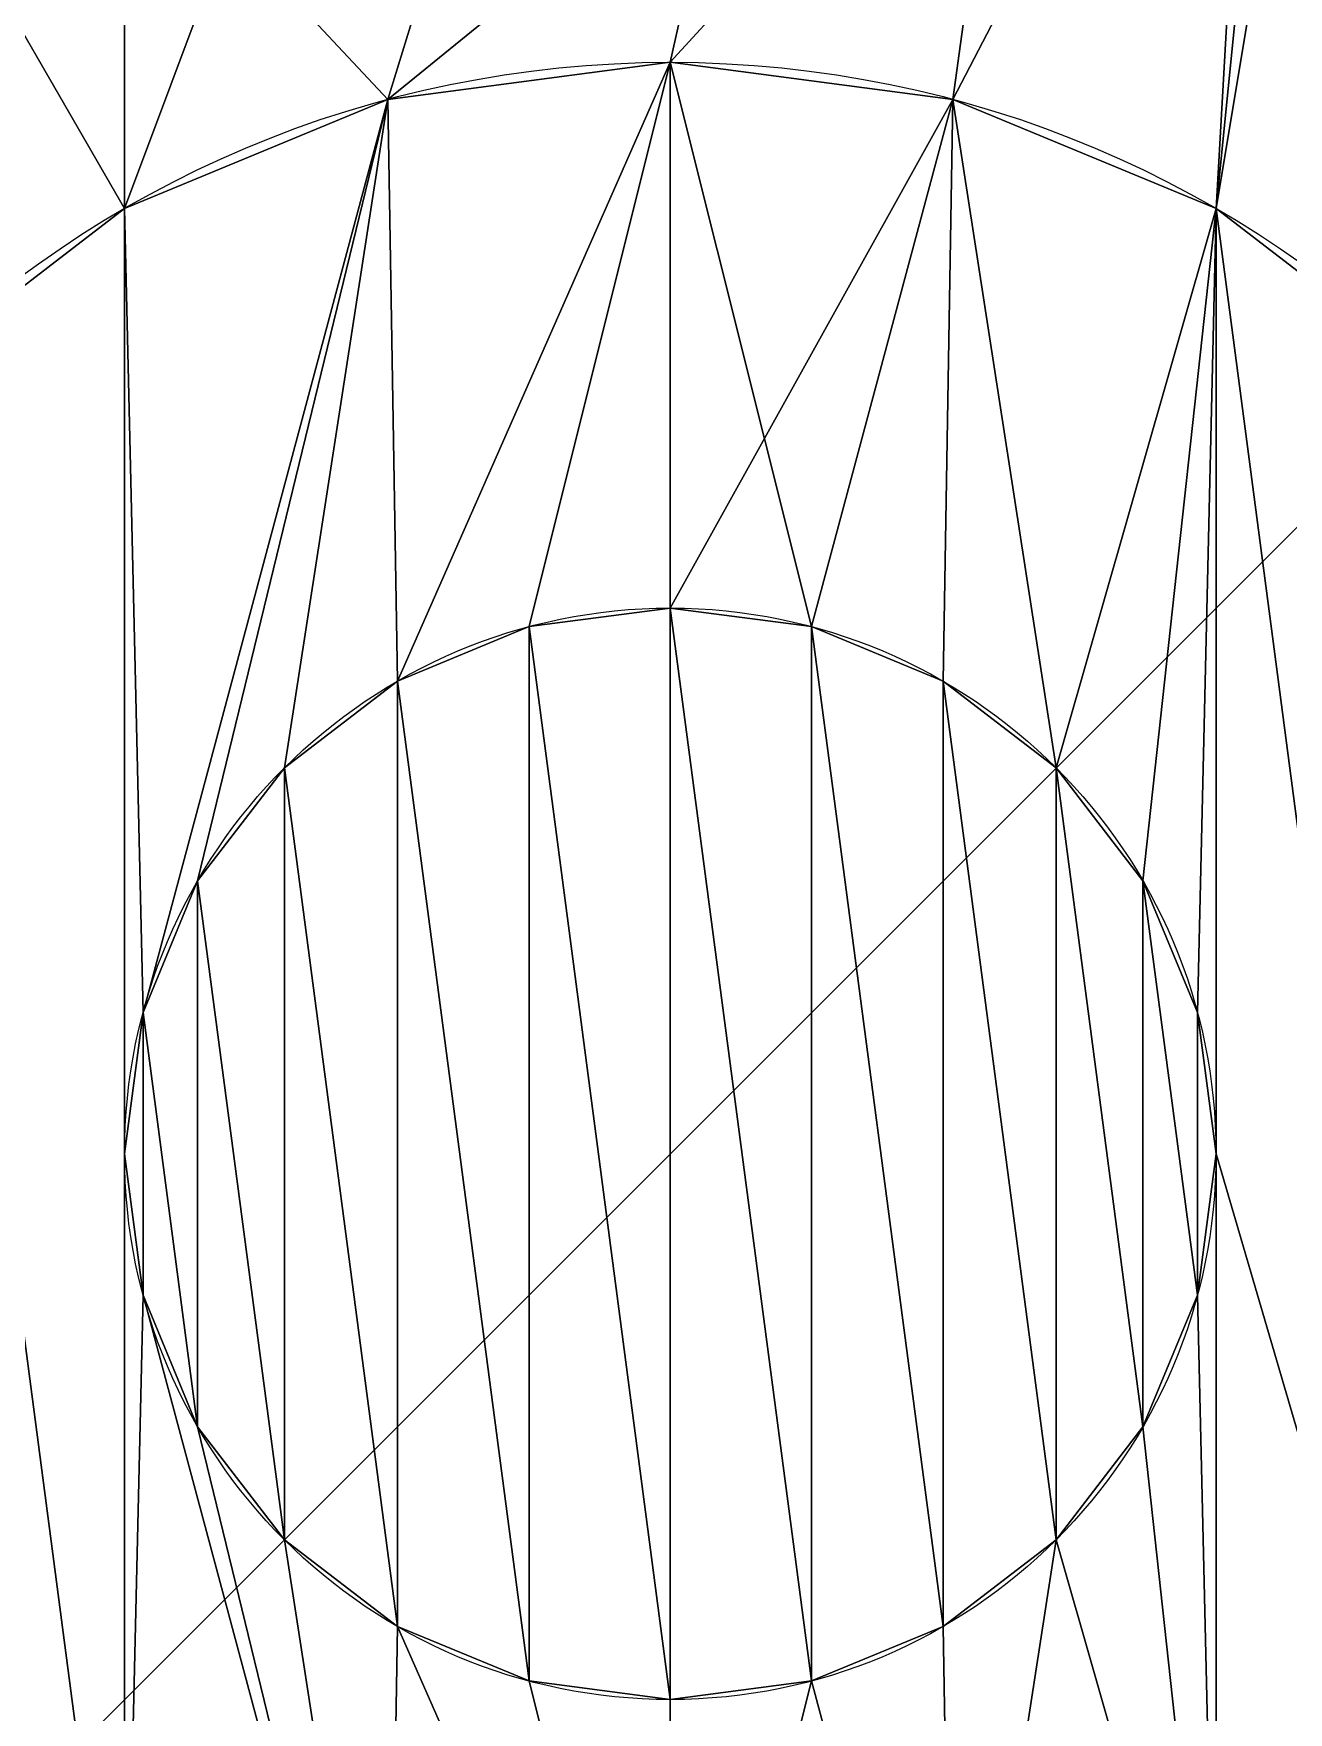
# Model space of a CAD drawing. Extents: x -10 to 423, y -13 to 423.
# Drawn here: x 9.5 to 16.4, y 9.93 to 19.16 of the extents above; entities that cross this region are included whole.
import ezdxf

# ---------------------------------------------------------------- set-up
doc = ezdxf.new("R2010")
doc.units = 0
doc.layers.get('0').update_dxf_attribs({"color": 13, "linetype": 'CONTINUOUS'})
for name, color, linetype in [('BARRES_PRINCIPALES', 36, 'CONTINUOUS'), ('CONNECTEUR_PLATEAU', 36, 'CONTINUOUS'), ('LM6UU', 190, 'CONTINUOUS'), ('PLATEAU', 252, 'CONTINUOUS')]:
    doc.layers.add(name, color=color, linetype=linetype)

# ---------------------------------------------------------------- blocks, each defined once
blk = doc.blocks.new('FOND')
mesh = blk.add_polyface()
corners = [(430, 430), (0, 0), (0, 430), (430, 0)]
mesh.append_faces([[corners[k] for k in face] for face in [(0, 1, 2), (1, 0, 3)]], dxfattribs={"vtx0": -1})
mesh = blk.add_polyface()
corners = [(430, 0, 10), (0, 430, 10), (0, 0, 10), (430, 430, 10)]
mesh.append_faces([[corners[k] for k in face] for face in [(0, 1, 2), (1, 0, 3)]], dxfattribs={"vtx0": -1})
blk = doc.blocks.new('BARRE6MM')
at = {"layer": 'BARRES_PRINCIPALES'}
for p, q in [((3, 6), (3, 6, 418.6)), ((2.2235, 5.8978), (2.2235, 5.8978, 418.6)), ((3.7765, 5.8978), (3.7765, 5.8978, 418.6)), ((1.5, 5.5981), (1.5, 5.5981, 418.6)), ((4.5, 5.5981), (4.5, 5.5981, 418.6)), ((0.8787, 5.1213), (0.8787, 5.1213, 418.6)), ((5.1213, 5.1213), (5.1213, 5.1213, 418.6)), ((0.4019, 4.5), (0.4019, 4.5, 418.6)), ((5.5981, 4.5), (5.5981, 4.5, 418.6)), ((0.1022, 3.7765), (0.1022, 3.7765, 418.6)), ((5.8978, 3.7765), (5.8978, 3.7765, 418.6)), ((0, 3), (0, 3, 418.6)), ((6, 3), (6, 3, 418.6)), ((0.1022, 2.2235), (0.1022, 2.2235, 418.6)), ((5.8978, 2.2235), (5.8978, 2.2235, 418.6)), ((0.4019, 1.5), (0.4019, 1.5, 418.6)), ((5.5981, 1.5), (5.5981, 1.5, 418.6)), ((0.8787, 0.8787), (0.8787, 0.8787, 418.6)), ((5.1213, 0.8787), (5.1213, 0.8787, 418.6)), ((1.5, 0.4019), (1.5, 0.4019, 418.6)), ((4.5, 0.4019), (4.5, 0.4019, 418.6)), ((2.2235, 0.1022), (2.2235, 0.1022, 418.6)), ((3.7765, 0.1022), (3.7765, 0.1022, 418.6)), ((3, 0), (3, 0, 418.6))]:
    blk.add_line(p, q, dxfattribs=at)
for centre in [(3, 3), (3, 3, 418.6)]:
    blk.add_circle(centre, 3, dxfattribs=at)
mesh = blk.add_polyface(dxfattribs=at)
corners = [(0.1022, 3.7765), (0.1022, 2.2235), (0, 3), (0.4019, 1.5), (0.4019, 4.5), (0.8787, 0.8787), (0.8787, 5.1213), (1.5, 0.4019), (1.5, 5.5981), (2.2235, 0.1022), (2.2235, 5.8978), (3, 0), (3, 6), (3.7765, 0.1022), (3.7765, 5.8978), (4.5, 0.4019), (4.5, 5.5981), (5.1213, 0.8787), (5.1213, 5.1213), (5.5981, 1.5), (5.5981, 4.5), (5.8978, 2.2235), (5.8978, 3.7765), (6, 3)]
mesh.append_faces([[corners[k] for k in face] for face in [(0, 1, 2), (21, 22, 23)]], dxfattribs={"vtx0": -1})
mesh.append_faces([[corners[k] for k in face] for face in [(1, 0, 3), (3, 4, 5), (5, 6, 7), (7, 8, 9), (9, 10, 11), (11, 12, 13), (13, 14, 15), (15, 16, 17), (17, 18, 19), (19, 20, 21)]], dxfattribs={"vtx0": -1, "vtx1": -1})
mesh.append_faces([[corners[k] for k in face] for face in [(3, 0, 4), (5, 4, 6), (7, 6, 8), (9, 8, 10), (11, 10, 12), (13, 12, 14), (15, 14, 16), (17, 16, 18), (19, 18, 20), (21, 20, 22)]], dxfattribs={"vtx0": -1, "vtx2": -1})
mesh = blk.add_polyface(dxfattribs=at)
corners = [(0.1022, 2.2235, 418.6), (0.1022, 3.7765, 418.6), (0, 3, 418.6), (0.4019, 1.5, 418.6), (0.4019, 4.5, 418.6), (0.8787, 0.8787, 418.6), (0.8787, 5.1213, 418.6), (1.5, 0.4019, 418.6), (1.5, 5.5981, 418.6), (2.2235, 0.1022, 418.6), (2.2235, 5.8978, 418.6), (3, 0, 418.6), (3, 6, 418.6), (3.7765, 0.1022, 418.6), (3.7765, 5.8978, 418.6), (4.5, 0.4019, 418.6), (4.5, 5.5981, 418.6), (5.1213, 0.8787, 418.6), (5.1213, 5.1213, 418.6), (5.5981, 1.5, 418.6), (5.5981, 4.5, 418.6), (5.8978, 2.2235, 418.6), (5.8978, 3.7765, 418.6), (6, 3, 418.6)]
mesh.append_faces([[corners[k] for k in face] for face in [(0, 1, 2), (22, 21, 23)]], dxfattribs={"vtx0": -1})
mesh.append_faces([[corners[k] for k in face] for face in [(1, 3, 4), (4, 5, 6), (6, 7, 8), (8, 9, 10), (10, 11, 12), (12, 13, 14), (14, 15, 16), (16, 17, 18), (18, 19, 20), (20, 21, 22)]], dxfattribs={"vtx0": -1, "vtx1": -1})
mesh.append_faces([[corners[k] for k in face] for face in [(1, 0, 3), (4, 3, 5), (6, 5, 7), (8, 7, 9), (10, 9, 11), (12, 11, 13), (14, 13, 15), (16, 15, 17), (18, 17, 19), (20, 19, 21)]], dxfattribs={"vtx0": -1, "vtx2": -1})
mesh = blk.add_polyface(dxfattribs=at)
corners = [(2.2235, 5.8978, 418.6), (3, 6), (2.2235, 5.8978), (3, 6, 418.6)]
mesh.append_faces([[corners[k] for k in face] for face in [(0, 1, 2), (1, 0, 3)]], dxfattribs={"vtx0": -1})
mesh = blk.add_polyface(dxfattribs=at)
corners = [(3, 6, 418.6), (3.7765, 5.8978), (3, 6), (3.7765, 5.8978, 418.6)]
mesh.append_faces([[corners[k] for k in face] for face in [(0, 1, 2), (1, 0, 3)]], dxfattribs={"vtx0": -1})
mesh = blk.add_polyface(dxfattribs=at)
corners = [(1.5, 5.5981, 418.6), (2.2235, 5.8978), (1.5, 5.5981), (2.2235, 5.8978, 418.6)]
mesh.append_faces([[corners[k] for k in face] for face in [(0, 1, 2), (1, 0, 3)]], dxfattribs={"vtx0": -1})
mesh = blk.add_polyface(dxfattribs=at)
corners = [(3.7765, 5.8978, 418.6), (4.5, 5.5981), (3.7765, 5.8978), (4.5, 5.5981, 418.6)]
mesh.append_faces([[corners[k] for k in face] for face in [(0, 1, 2), (1, 0, 3)]], dxfattribs={"vtx0": -1})
mesh = blk.add_polyface(dxfattribs=at)
corners = [(0.8787, 5.1213, 418.6), (1.5, 5.5981), (0.8787, 5.1213), (1.5, 5.5981, 418.6)]
mesh.append_faces([[corners[k] for k in face] for face in [(0, 1, 2), (1, 0, 3)]], dxfattribs={"vtx0": -1})
mesh = blk.add_polyface(dxfattribs=at)
corners = [(4.5, 5.5981, 418.6), (5.1213, 5.1213), (4.5, 5.5981), (5.1213, 5.1213, 418.6)]
mesh.append_faces([[corners[k] for k in face] for face in [(0, 1, 2), (1, 0, 3)]], dxfattribs={"vtx0": -1})
mesh = blk.add_polyface(dxfattribs=at)
corners = [(0.8787, 5.1213, 418.6), (0.4019, 4.5), (0.4019, 4.5, 418.6), (0.8787, 5.1213)]
mesh.append_faces([[corners[k] for k in face] for face in [(0, 1, 2), (1, 0, 3)]], dxfattribs={"vtx0": -1})
mesh = blk.add_polyface(dxfattribs=at)
corners = [(5.1213, 5.1213), (5.5981, 4.5, 418.6), (5.5981, 4.5), (5.1213, 5.1213, 418.6)]
mesh.append_faces([[corners[k] for k in face] for face in [(0, 1, 2), (1, 0, 3)]], dxfattribs={"vtx0": -1})
mesh = blk.add_polyface(dxfattribs=at)
corners = [(0.4019, 4.5, 418.6), (0.1022, 3.7765), (0.1022, 3.7765, 418.6), (0.4019, 4.5)]
mesh.append_faces([[corners[k] for k in face] for face in [(0, 1, 2), (1, 0, 3)]], dxfattribs={"vtx0": -1})
mesh = blk.add_polyface(dxfattribs=at)
corners = [(5.5981, 4.5), (5.8978, 3.7765, 418.6), (5.8978, 3.7765), (5.5981, 4.5, 418.6)]
mesh.append_faces([[corners[k] for k in face] for face in [(0, 1, 2), (1, 0, 3)]], dxfattribs={"vtx0": -1})
mesh = blk.add_polyface(dxfattribs=at)
corners = [(0.1022, 3.7765, 418.6), (0, 3), (0, 3, 418.6), (0.1022, 3.7765)]
mesh.append_faces([[corners[k] for k in face] for face in [(0, 1, 2), (1, 0, 3)]], dxfattribs={"vtx0": -1})
mesh = blk.add_polyface(dxfattribs=at)
corners = [(5.8978, 3.7765), (6, 3, 418.6), (6, 3), (5.8978, 3.7765, 418.6)]
mesh.append_faces([[corners[k] for k in face] for face in [(0, 1, 2), (1, 0, 3)]], dxfattribs={"vtx0": -1})
mesh = blk.add_polyface(dxfattribs=at)
corners = [(0, 3, 418.6), (0.1022, 2.2235), (0.1022, 2.2235, 418.6), (0, 3)]
mesh.append_faces([[corners[k] for k in face] for face in [(0, 1, 2), (1, 0, 3)]], dxfattribs={"vtx0": -1})
mesh = blk.add_polyface(dxfattribs=at)
corners = [(6, 3), (5.8978, 2.2235, 418.6), (5.8978, 2.2235), (6, 3, 418.6)]
mesh.append_faces([[corners[k] for k in face] for face in [(0, 1, 2), (1, 0, 3)]], dxfattribs={"vtx0": -1})
mesh = blk.add_polyface(dxfattribs=at)
corners = [(0.1022, 2.2235, 418.6), (0.4019, 1.5), (0.4019, 1.5, 418.6), (0.1022, 2.2235)]
mesh.append_faces([[corners[k] for k in face] for face in [(0, 1, 2), (1, 0, 3)]], dxfattribs={"vtx0": -1})
mesh = blk.add_polyface(dxfattribs=at)
corners = [(5.8978, 2.2235), (5.5981, 1.5, 418.6), (5.5981, 1.5), (5.8978, 2.2235, 418.6)]
mesh.append_faces([[corners[k] for k in face] for face in [(0, 1, 2), (1, 0, 3)]], dxfattribs={"vtx0": -1})
mesh = blk.add_polyface(dxfattribs=at)
corners = [(0.4019, 1.5, 418.6), (0.8787, 0.8787), (0.8787, 0.8787, 418.6), (0.4019, 1.5)]
mesh.append_faces([[corners[k] for k in face] for face in [(0, 1, 2), (1, 0, 3)]], dxfattribs={"vtx0": -1})
mesh = blk.add_polyface(dxfattribs=at)
corners = [(5.5981, 1.5), (5.1213, 0.8787, 418.6), (5.1213, 0.8787), (5.5981, 1.5, 418.6)]
mesh.append_faces([[corners[k] for k in face] for face in [(0, 1, 2), (1, 0, 3)]], dxfattribs={"vtx0": -1})
mesh = blk.add_polyface(dxfattribs=at)
corners = [(1.5, 0.4019, 418.6), (0.8787, 0.8787), (1.5, 0.4019), (0.8787, 0.8787, 418.6)]
mesh.append_faces([[corners[k] for k in face] for face in [(0, 1, 2), (1, 0, 3)]], dxfattribs={"vtx0": -1})
mesh = blk.add_polyface(dxfattribs=at)
corners = [(5.1213, 0.8787, 418.6), (4.5, 0.4019), (5.1213, 0.8787), (4.5, 0.4019, 418.6)]
mesh.append_faces([[corners[k] for k in face] for face in [(0, 1, 2), (1, 0, 3)]], dxfattribs={"vtx0": -1})
mesh = blk.add_polyface(dxfattribs=at)
corners = [(2.2235, 0.1022, 418.6), (1.5, 0.4019), (2.2235, 0.1022), (1.5, 0.4019, 418.6)]
mesh.append_faces([[corners[k] for k in face] for face in [(0, 1, 2), (1, 0, 3)]], dxfattribs={"vtx0": -1})
mesh = blk.add_polyface(dxfattribs=at)
corners = [(4.5, 0.4019, 418.6), (3.7765, 0.1022), (4.5, 0.4019), (3.7765, 0.1022, 418.6)]
mesh.append_faces([[corners[k] for k in face] for face in [(0, 1, 2), (1, 0, 3)]], dxfattribs={"vtx0": -1})
mesh = blk.add_polyface(dxfattribs=at)
corners = [(3, 0, 418.6), (2.2235, 0.1022), (3, 0), (2.2235, 0.1022, 418.6)]
mesh.append_faces([[corners[k] for k in face] for face in [(0, 1, 2), (1, 0, 3)]], dxfattribs={"vtx0": -1})
mesh = blk.add_polyface(dxfattribs=at)
corners = [(3.7765, 0.1022, 418.6), (3, 0), (3.7765, 0.1022), (3, 0, 418.6)]
mesh.append_faces([[corners[k] for k in face] for face in [(0, 1, 2), (1, 0, 3)]], dxfattribs={"vtx0": -1})
blk = doc.blocks.new('PLATEAU')
at = {"layer": 'PLATEAU'}
mesh = blk.add_polyface(dxfattribs=at)
corners = [(30, 10, 10), (10, 223.9192, 10), (10, 30, 10), (10, 247.5842, 10), (10, 380, 10), (30, 400, 10), (390, 10, 10), (390, 400, 10), (410, 30, 10), (410, 380, 10)]
mesh.append_faces([[corners[k] for k in face] for face in [(0, 1, 2), (7, 8, 9)]], dxfattribs={"vtx0": -1})
mesh.append_faces([[corners[k] for k in face] for face in [(1, 0, 3), (3, 0, 4), (4, 0, 5), (5, 6, 7)]], dxfattribs={"vtx0": -1, "vtx1": -1})
mesh.append_faces([[corners[k] for k in face] for face in [(5, 0, 6), (7, 6, 8)]], dxfattribs={"vtx0": -1, "vtx2": -1})
mesh = blk.add_polyface(dxfattribs=at)
corners = [(30, 400), (10, 247.5842), (10, 380), (10, 223.9192), (10, 30), (30, 10), (390, 10), (390, 400), (410, 30), (410, 380)]
mesh.append_faces([[corners[k] for k in face] for face in [(0, 1, 2), (8, 7, 9)]], dxfattribs={"vtx0": -1})
mesh.append_faces([[corners[k] for k in face] for face in [(1, 0, 3), (3, 0, 4), (4, 0, 5), (5, 0, 6), (6, 7, 8)]], dxfattribs={"vtx0": -1, "vtx1": -1})
mesh.append_faces([[corners[k] for k in face] for face in [(6, 0, 7)]], dxfattribs={"vtx0": -1, "vtx2": -1})
mesh = blk.add_polyface(dxfattribs=at)
corners = [(30, 10, 10), (10, 30), (30, 10), (10, 30, 10)]
mesh.append_faces([[corners[k] for k in face] for face in [(0, 1, 2), (1, 0, 3)]], dxfattribs={"vtx0": -1})
blk = doc.blocks.new('LM6UU')
at = {"layer": 'LM6UU'}
for p, q in [((6, 12), (6, 12, 19)), ((4.4471, 11.7956), (4.4471, 11.7956, 19)), ((7.5529, 11.7956), (7.5529, 11.7956, 19)), ((3, 11.1962), (3, 11.1962, 19)), ((9, 11.1962), (9, 11.1962, 19)), ((6, 9), (6, 9, 19)), ((5.2235, 8.8978), (5.2235, 8.8978, 19)), ((6.7765, 8.8978), (6.7765, 8.8978, 19)), ((4.5, 8.5981), (4.5, 8.5981, 19)), ((7.5, 8.5981), (7.5, 8.5981, 19)), ((3.8787, 8.1213), (3.8787, 8.1213, 19)), ((8.1213, 8.1213), (8.1213, 8.1213, 19)), ((3.4019, 7.5), (3.4019, 7.5, 19)), ((8.5981, 7.5), (8.5981, 7.5, 19)), ((3.1022, 6.7765), (3.1022, 6.7765, 19)), ((8.8978, 6.7765), (8.8978, 6.7765, 19)), ((3, 6), (3, 6, 19)), ((9, 6), (9, 6, 19)), ((3.1022, 5.2235), (3.1022, 5.2235, 19)), ((8.8978, 5.2235), (8.8978, 5.2235, 19)), ((3.4019, 4.5), (3.4019, 4.5, 19)), ((8.5981, 4.5), (8.5981, 4.5, 19)), ((3.8787, 3.8787), (3.8787, 3.8787, 19)), ((8.1213, 3.8787), (8.1213, 3.8787, 19)), ((4.5, 3.4019), (4.5, 3.4019, 19)), ((7.5, 3.4019), (7.5, 3.4019, 19)), ((5.2235, 3.1022), (5.2235, 3.1022, 19)), ((6.7765, 3.1022), (6.7765, 3.1022, 19)), ((6, 3), (6, 3, 19))]:
    blk.add_line(p, q, dxfattribs=at)
for centre, radius in [((6, 6), 6), ((6, 6, 19), 6), ((6, 6), 3), ((6, 6, 19), 3)]:
    blk.add_circle(centre, radius, dxfattribs=at)
mesh = blk.add_polyface(dxfattribs=at)
corners = [(3, 0.8038, 19), (3.1022, 5.2235, 19), (3, 6, 19), (4.4471, 0.2044, 19), (3.4019, 4.5, 19), (3.8787, 3.8787, 19), (4.5, 3.4019, 19), (6, 0, 19), (5.2235, 3.1022, 19), (6, 3, 19), (6.7765, 3.1022, 19), (7.5529, 0.2044, 19), (7.5, 3.4019, 19), (8.1213, 3.8787, 19), (9, 0.8038, 19), (8.5981, 4.5, 19), (8.8978, 5.2235, 19), (9, 6, 19), (10.2426, 1.7574, 19), (9, 11.1962, 19), (10.2426, 10.2426, 19), (11.1962, 3, 19), (11.1962, 9, 19), (11.7956, 4.4471, 19), (11.7956, 7.5529, 19), (12, 6, 19), (0.2044, 4.4471, 19), (0.2044, 7.5529, 19), (0, 6, 19), (0.8038, 3, 19), (0.8038, 9, 19), (1.7574, 1.7574, 19), (1.7574, 10.2426, 19), (3, 11.1962, 19), (3.1022, 6.7765, 19), (4.4471, 11.7956, 19), (3.4019, 7.5, 19), (3.8787, 8.1213, 19), (4.5, 8.5981, 19), (6, 12, 19), (5.2235, 8.8978, 19), (6, 9, 19), (6.7765, 8.8978, 19), (7.5529, 11.7956, 19), (7.5, 8.5981, 19), (8.1213, 8.1213, 19), (8.5981, 7.5, 19), (8.8978, 6.7765, 19)]
mesh.append_faces([[corners[k] for k in face] for face in [(24, 23, 25), (26, 27, 28)]], dxfattribs={"vtx0": -1})
mesh.append_faces([[corners[k] for k in face] for face in [(1, 3, 4), (4, 3, 5), (5, 3, 6), (6, 7, 8), (8, 7, 9), (9, 7, 10), (10, 11, 12), (12, 11, 13), (13, 14, 15), (15, 14, 16), (16, 14, 17), (19, 18, 20), (20, 21, 22), (22, 23, 24), (27, 29, 30), (30, 31, 32), (32, 0, 33), (33, 34, 35), (35, 38, 39), (39, 42, 43), (43, 45, 19)]], dxfattribs={"vtx0": -1, "vtx1": -1})
mesh.append_faces([[corners[k] for k in face] for face in [(17, 18, 19), (33, 0, 2)]], dxfattribs={"vtx0": -1, "vtx1": -1, "vtx2": -1})
mesh.append_faces([[corners[k] for k in face] for face in [(0, 1, 2), (1, 0, 3), (6, 3, 7), (10, 7, 11), (13, 11, 14), (17, 14, 18), (20, 18, 21), (22, 21, 23), (27, 26, 29), (30, 29, 31), (32, 31, 0), (33, 2, 34), (35, 34, 36), (35, 36, 37), (35, 37, 38), (39, 38, 40), (39, 40, 41), (39, 41, 42), (43, 42, 44), (43, 44, 45), (19, 45, 46), (19, 46, 47), (19, 47, 17)]], dxfattribs={"vtx0": -1, "vtx2": -1})
mesh = blk.add_polyface(dxfattribs=at)
corners = [(0.2044, 7.5529), (0.2044, 4.4471), (0, 6), (0.8038, 3), (0.8038, 9), (1.7574, 1.7574), (1.7574, 10.2426), (3, 0.8038), (3, 11.1962), (3, 6), (3.1022, 6.7765), (4.4471, 11.7956), (3.4019, 7.5), (3.8787, 8.1213), (4.5, 8.5981), (6, 12), (5.2235, 8.8978), (6, 9), (7.5529, 11.7956), (6.7765, 8.8978), (7.5, 8.5981), (8.1213, 8.1213), (9, 11.1962), (8.5981, 7.5), (8.8978, 6.7765), (9, 6), (3.1022, 5.2235), (4.4471, 0.2044), (3.4019, 4.5), (3.8787, 3.8787), (4.5, 3.4019), (6, 0), (5.2235, 3.1022), (6, 3), (6.7765, 3.1022), (7.5529, 0.2044), (7.5, 3.4019), (8.1213, 3.8787), (9, 0.8038), (8.5981, 4.5), (8.8978, 5.2235), (10.2426, 1.7574), (10.2426, 10.2426), (11.1962, 3), (11.1962, 9), (11.7956, 4.4471), (11.7956, 7.5529), (12, 6)]
mesh.append_faces([[corners[k] for k in face] for face in [(0, 1, 2), (45, 46, 47)]], dxfattribs={"vtx0": -1})
mesh.append_faces([[corners[k] for k in face] for face in [(1, 0, 3), (3, 4, 5), (5, 6, 7), (9, 8, 10), (10, 11, 12), (12, 11, 13), (13, 11, 14), (14, 15, 16), (16, 15, 17), (17, 18, 19), (19, 18, 20), (20, 18, 21), (21, 22, 23), (23, 22, 24), (24, 22, 25), (7, 26, 27), (26, 7, 9), (27, 30, 31), (31, 34, 35), (35, 37, 38), (38, 25, 41), (41, 42, 43), (43, 44, 45)]], dxfattribs={"vtx0": -1, "vtx1": -1})
mesh.append_faces([[corners[k] for k in face] for face in [(7, 8, 9), (41, 25, 22)]], dxfattribs={"vtx0": -1, "vtx1": -1, "vtx2": -1})
mesh.append_faces([[corners[k] for k in face] for face in [(3, 0, 4), (5, 4, 6), (7, 6, 8), (10, 8, 11), (14, 11, 15), (17, 15, 18), (21, 18, 22), (27, 26, 28), (27, 28, 29), (27, 29, 30), (31, 30, 32), (31, 32, 33), (31, 33, 34), (35, 34, 36), (35, 36, 37), (38, 37, 39), (38, 39, 40), (38, 40, 25), (41, 22, 42), (43, 42, 44), (45, 44, 46)]], dxfattribs={"vtx0": -1, "vtx2": -1})
mesh = blk.add_polyface(dxfattribs=at)
corners = [(4.4471, 11.7956, 19), (6, 12), (4.4471, 11.7956), (6, 12, 19)]
mesh.append_faces([[corners[k] for k in face] for face in [(0, 1, 2), (1, 0, 3)]], dxfattribs={"vtx0": -1})
mesh = blk.add_polyface(dxfattribs=at)
corners = [(6, 12, 19), (7.5529, 11.7956), (6, 12), (7.5529, 11.7956, 19)]
mesh.append_faces([[corners[k] for k in face] for face in [(0, 1, 2), (1, 0, 3)]], dxfattribs={"vtx0": -1})
mesh = blk.add_polyface(dxfattribs=at)
corners = [(3, 11.1962, 19), (4.4471, 11.7956), (3, 11.1962), (4.4471, 11.7956, 19)]
mesh.append_faces([[corners[k] for k in face] for face in [(0, 1, 2), (1, 0, 3)]], dxfattribs={"vtx0": -1})
mesh = blk.add_polyface(dxfattribs=at)
corners = [(7.5529, 11.7956, 19), (9, 11.1962), (7.5529, 11.7956), (9, 11.1962, 19)]
mesh.append_faces([[corners[k] for k in face] for face in [(0, 1, 2), (1, 0, 3)]], dxfattribs={"vtx0": -1})
mesh = blk.add_polyface(dxfattribs=at)
corners = [(1.7574, 10.2426, 19), (3, 11.1962), (1.7574, 10.2426), (3, 11.1962, 19)]
mesh.append_faces([[corners[k] for k in face] for face in [(0, 1, 2), (1, 0, 3)]], dxfattribs={"vtx0": -1})
mesh = blk.add_polyface(dxfattribs=at)
corners = [(9, 11.1962, 19), (10.2426, 10.2426), (9, 11.1962), (10.2426, 10.2426, 19)]
mesh.append_faces([[corners[k] for k in face] for face in [(0, 1, 2), (1, 0, 3)]], dxfattribs={"vtx0": -1})
mesh = blk.add_polyface(dxfattribs=at)
corners = [(6, 9, 19), (5.2235, 8.8978), (6, 9), (5.2235, 8.8978, 19)]
mesh.append_faces([[corners[k] for k in face] for face in [(0, 1, 2), (1, 0, 3)]], dxfattribs={"vtx0": -1})
mesh = blk.add_polyface(dxfattribs=at)
corners = [(6.7765, 8.8978, 19), (6, 9), (6.7765, 8.8978), (6, 9, 19)]
mesh.append_faces([[corners[k] for k in face] for face in [(0, 1, 2), (1, 0, 3)]], dxfattribs={"vtx0": -1})
mesh = blk.add_polyface(dxfattribs=at)
corners = [(5.2235, 8.8978, 19), (4.5, 8.5981), (5.2235, 8.8978), (4.5, 8.5981, 19)]
mesh.append_faces([[corners[k] for k in face] for face in [(0, 1, 2), (1, 0, 3)]], dxfattribs={"vtx0": -1})
mesh = blk.add_polyface(dxfattribs=at)
corners = [(7.5, 8.5981, 19), (6.7765, 8.8978), (7.5, 8.5981), (6.7765, 8.8978, 19)]
mesh.append_faces([[corners[k] for k in face] for face in [(0, 1, 2), (1, 0, 3)]], dxfattribs={"vtx0": -1})
mesh = blk.add_polyface(dxfattribs=at)
corners = [(4.5, 8.5981, 19), (3.8787, 8.1213), (4.5, 8.5981), (3.8787, 8.1213, 19)]
mesh.append_faces([[corners[k] for k in face] for face in [(0, 1, 2), (1, 0, 3)]], dxfattribs={"vtx0": -1})
mesh = blk.add_polyface(dxfattribs=at)
corners = [(8.1213, 8.1213, 19), (7.5, 8.5981), (8.1213, 8.1213), (7.5, 8.5981, 19)]
mesh.append_faces([[corners[k] for k in face] for face in [(0, 1, 2), (1, 0, 3)]], dxfattribs={"vtx0": -1})
mesh = blk.add_polyface(dxfattribs=at)
corners = [(3.8787, 8.1213), (3.4019, 7.5, 19), (3.4019, 7.5), (3.8787, 8.1213, 19)]
mesh.append_faces([[corners[k] for k in face] for face in [(0, 1, 2), (1, 0, 3)]], dxfattribs={"vtx0": -1})
mesh = blk.add_polyface(dxfattribs=at)
corners = [(8.1213, 8.1213, 19), (8.5981, 7.5), (8.5981, 7.5, 19), (8.1213, 8.1213)]
mesh.append_faces([[corners[k] for k in face] for face in [(0, 1, 2), (1, 0, 3)]], dxfattribs={"vtx0": -1})
mesh = blk.add_polyface(dxfattribs=at)
corners = [(3.4019, 7.5), (3.1022, 6.7765, 19), (3.1022, 6.7765), (3.4019, 7.5, 19)]
mesh.append_faces([[corners[k] for k in face] for face in [(0, 1, 2), (1, 0, 3)]], dxfattribs={"vtx0": -1})
mesh = blk.add_polyface(dxfattribs=at)
corners = [(8.5981, 7.5, 19), (8.8978, 6.7765), (8.8978, 6.7765, 19), (8.5981, 7.5)]
mesh.append_faces([[corners[k] for k in face] for face in [(0, 1, 2), (1, 0, 3)]], dxfattribs={"vtx0": -1})
mesh = blk.add_polyface(dxfattribs=at)
corners = [(3.1022, 6.7765), (3, 6, 19), (3, 6), (3.1022, 6.7765, 19)]
mesh.append_faces([[corners[k] for k in face] for face in [(0, 1, 2), (1, 0, 3)]], dxfattribs={"vtx0": -1})
mesh = blk.add_polyface(dxfattribs=at)
corners = [(8.8978, 6.7765, 19), (9, 6), (9, 6, 19), (8.8978, 6.7765)]
mesh.append_faces([[corners[k] for k in face] for face in [(0, 1, 2), (1, 0, 3)]], dxfattribs={"vtx0": -1})
mesh = blk.add_polyface(dxfattribs=at)
corners = [(3, 6), (3.1022, 5.2235, 19), (3.1022, 5.2235), (3, 6, 19)]
mesh.append_faces([[corners[k] for k in face] for face in [(0, 1, 2), (1, 0, 3)]], dxfattribs={"vtx0": -1})
mesh = blk.add_polyface(dxfattribs=at)
corners = [(9, 6, 19), (8.8978, 5.2235), (8.8978, 5.2235, 19), (9, 6)]
mesh.append_faces([[corners[k] for k in face] for face in [(0, 1, 2), (1, 0, 3)]], dxfattribs={"vtx0": -1})
mesh = blk.add_polyface(dxfattribs=at)
corners = [(3.1022, 5.2235), (3.4019, 4.5, 19), (3.4019, 4.5), (3.1022, 5.2235, 19)]
mesh.append_faces([[corners[k] for k in face] for face in [(0, 1, 2), (1, 0, 3)]], dxfattribs={"vtx0": -1})
mesh = blk.add_polyface(dxfattribs=at)
corners = [(8.8978, 5.2235, 19), (8.5981, 4.5), (8.5981, 4.5, 19), (8.8978, 5.2235)]
mesh.append_faces([[corners[k] for k in face] for face in [(0, 1, 2), (1, 0, 3)]], dxfattribs={"vtx0": -1})
mesh = blk.add_polyface(dxfattribs=at)
corners = [(3.4019, 4.5), (3.8787, 3.8787, 19), (3.8787, 3.8787), (3.4019, 4.5, 19)]
mesh.append_faces([[corners[k] for k in face] for face in [(0, 1, 2), (1, 0, 3)]], dxfattribs={"vtx0": -1})
mesh = blk.add_polyface(dxfattribs=at)
corners = [(8.5981, 4.5, 19), (8.1213, 3.8787), (8.1213, 3.8787, 19), (8.5981, 4.5)]
mesh.append_faces([[corners[k] for k in face] for face in [(0, 1, 2), (1, 0, 3)]], dxfattribs={"vtx0": -1})
mesh = blk.add_polyface(dxfattribs=at)
corners = [(3.8787, 3.8787, 19), (4.5, 3.4019), (3.8787, 3.8787), (4.5, 3.4019, 19)]
mesh.append_faces([[corners[k] for k in face] for face in [(0, 1, 2), (1, 0, 3)]], dxfattribs={"vtx0": -1})
mesh = blk.add_polyface(dxfattribs=at)
corners = [(7.5, 3.4019, 19), (8.1213, 3.8787), (7.5, 3.4019), (8.1213, 3.8787, 19)]
mesh.append_faces([[corners[k] for k in face] for face in [(0, 1, 2), (1, 0, 3)]], dxfattribs={"vtx0": -1})
mesh = blk.add_polyface(dxfattribs=at)
corners = [(4.5, 3.4019, 19), (5.2235, 3.1022), (4.5, 3.4019), (5.2235, 3.1022, 19)]
mesh.append_faces([[corners[k] for k in face] for face in [(0, 1, 2), (1, 0, 3)]], dxfattribs={"vtx0": -1})
mesh = blk.add_polyface(dxfattribs=at)
corners = [(6.7765, 3.1022, 19), (7.5, 3.4019), (6.7765, 3.1022), (7.5, 3.4019, 19)]
mesh.append_faces([[corners[k] for k in face] for face in [(0, 1, 2), (1, 0, 3)]], dxfattribs={"vtx0": -1})
mesh = blk.add_polyface(dxfattribs=at)
corners = [(5.2235, 3.1022, 19), (6, 3), (5.2235, 3.1022), (6, 3, 19)]
mesh.append_faces([[corners[k] for k in face] for face in [(0, 1, 2), (1, 0, 3)]], dxfattribs={"vtx0": -1})
mesh = blk.add_polyface(dxfattribs=at)
corners = [(6, 3, 19), (6.7765, 3.1022), (6, 3), (6.7765, 3.1022, 19)]
mesh.append_faces([[corners[k] for k in face] for face in [(0, 1, 2), (1, 0, 3)]], dxfattribs={"vtx0": -1})
blk = doc.blocks.new('CONNECTEUR_PLATEAU')
at = {"layer": 'CONNECTEUR_PLATEAU'}
for p, q in [((8, 14, 22), (8, 14)), ((6.4471, 13.7956, 22), (6.4471, 13.7956)), ((9.5529, 13.7956, 22), (9.5529, 13.7956)), ((5, 13.1962, 22), (5, 13.1962)), ((11, 13.1962, 22), (11, 13.1962))]:
    blk.add_line(p, q, dxfattribs=at)
for centre in [(8, 8, 22), (8, 8)]:
    blk.add_circle(centre, 6, dxfattribs=at)
blk.add_arc((8, 8), 8, 112.22418, 337.77582, dxfattribs=at)
mesh = blk.add_polyface(dxfattribs=at)
corners = [(12.0355, 23.5355), (12.2426, 12.2426), (11, 13.1962), (12.0866, 23.1473), (12.2365, 22.7855), (12.4749, 22.4749), (13.1962, 11), (12.7855, 22.2365), (13.1473, 22.0866), (13.5355, 22.0355), (13.7956, 9.5529), (13.9238, 22.0866), (14, 8), (14.2855, 22.2365), (0.2726, 10.0706), (0.2726, 5.9294), (0, 8), (0.6576, 5), (1.0718, 12), (1.0718, 4), (2.3431, 2.3431), (2, 8), (2.2044, 6.4471), (2.8038, 5), (4, 1.0718), (3.7574, 3.7574), (5, 2.8038), (5, 0.6576), (6.4471, 2.2044), (5.9294, 0.2726), (8, 0), (8, 2), (10.0706, 0.2726), (9.5529, 2.2044), (11, 2.8038), (12, 1.0718), (12.2426, 3.7574), (13.6569, 2.3431), (13.1962, 5), (13.7956, 6.4471), (14.9282, 4), (14.5962, 22.4749), (14.8346, 22.7855), (14.9844, 23.1473), (15.3424, 5), (15.0355, 23.5355), (12.0711, 32.0711), (5, 15.3424), (5, 25), (5, 13.1962), (6.4471, 13.7956), (8, 14), (9.5529, 13.7956), (12.0866, 23.9238), (12.2365, 24.2855), (12.4749, 24.5962), (12.7855, 24.8346), (13.1473, 24.9844), (13.5355, 25.0355), (13.9238, 24.9844), (14.2855, 24.8346), (32.0711, 12.0711), (14.5962, 24.5962), (14.8346, 24.2855), (14.9844, 23.9238), (23.9238, 14.9844), (23.5355, 15.0355), (23.1473, 14.9844), (22.7855, 14.8346), (22.4749, 14.5962), (22.2365, 14.2855), (22.0866, 13.9238), (22.0355, 13.5355), (24.2855, 14.8346), (24.5962, 14.5962), (24.8346, 14.2855), (24.9844, 13.9238), (25.0355, 13.5355), (22.0866, 13.1473), (25, 5), (22.2365, 12.7855), (22.4749, 12.4749), (22.7855, 12.2365), (23.1473, 12.0866), (23.5355, 12.0355), (23.9238, 12.0866), (24.2855, 12.2365), (24.5962, 12.4749), (24.8346, 12.7855), (24.9844, 13.1473), (2.3431, 13.6569), (2.2044, 9.5529), (2.8038, 11), (4, 14.9282), (3.7574, 12.2426)]
mesh.append_faces([[corners[k] for k in face] for face in [(14, 15, 16), (46, 47, 48)]], dxfattribs={"vtx0": -1})
mesh.append_faces([[corners[k] for k in face] for face in [(1, 5, 6), (6, 9, 10), (10, 11, 12), (15, 14, 17), (17, 18, 19), (19, 18, 20), (20, 23, 24), (24, 26, 27), (27, 28, 29), (29, 28, 30), (30, 31, 32), (32, 34, 35), (35, 36, 37), (37, 39, 40), (40, 43, 44), (49, 46, 50), (50, 46, 51), (51, 46, 52), (52, 46, 2), (0, 46, 53), (53, 46, 54), (54, 46, 55), (55, 46, 56), (56, 46, 57), (57, 46, 58), (58, 46, 59), (59, 46, 60), (60, 61, 62), (62, 61, 63), (63, 61, 64), (64, 61, 45), (65, 61, 73), (73, 61, 74), (74, 61, 75), (75, 61, 76), (76, 61, 77), (44, 78, 79), (78, 44, 72), (79, 77, 61), (90, 21, 18), (21, 90, 91), (91, 90, 92), (92, 93, 94), (94, 93, 49)]], dxfattribs={"vtx0": -1, "vtx1": -1})
mesh.append_faces([[corners[k] for k in face] for face in [(20, 18, 21), (40, 12, 13), (47, 46, 49), (2, 46, 0), (45, 61, 65), (45, 70, 44)]], dxfattribs={"vtx0": -1, "vtx1": -1, "vtx2": -1})
mesh.append_faces([[corners[k] for k in face] for face in [(0, 1, 2), (1, 0, 3), (1, 3, 4), (1, 4, 5), (6, 5, 7), (6, 7, 8), (6, 8, 9), (10, 9, 11), (12, 11, 13), (17, 14, 18), (20, 21, 22), (20, 22, 23), (24, 23, 25), (24, 25, 26), (27, 26, 28), (30, 28, 31), (32, 31, 33), (32, 33, 34), (35, 34, 36), (37, 36, 38), (37, 38, 39), (40, 39, 12), (40, 13, 41), (40, 41, 42), (40, 42, 43), (44, 43, 45), (60, 46, 61), (45, 65, 66), (45, 66, 67), (45, 67, 68), (45, 68, 69), (45, 69, 70), (44, 70, 71), (44, 71, 72), (79, 78, 80), (79, 80, 81), (79, 81, 82), (79, 82, 83), (79, 83, 84), (79, 84, 85), (79, 85, 86), (79, 86, 87), (79, 87, 88), (79, 88, 89), (79, 89, 77), (92, 90, 93), (49, 93, 47)]], dxfattribs={"vtx0": -1, "vtx2": -1})
mesh = blk.add_polyface(dxfattribs=at)
corners = [(5, 25, 3), (12.0866, 23.1473, 3), (12.0355, 23.5355, 3), (12.2365, 22.7855, 3), (25, 5, 3), (12.4749, 22.4749, 3), (12.7855, 22.2365, 3), (13.1473, 22.0866, 3), (13.5355, 22.0355, 3), (13.9238, 22.0866, 3), (14.2855, 22.2365, 3), (14.5962, 22.4749, 3), (14.8346, 22.7855, 3), (14.9844, 23.1473, 3), (15.0355, 23.5355, 3), (22.0866, 13.1473, 3), (22.0355, 13.5355, 3), (22.2365, 12.7855, 3), (22.4749, 12.4749, 3), (22.7855, 12.2365, 3), (23.1473, 12.0866, 3), (23.5355, 12.0355, 3), (23.9238, 12.0866, 3), (24.2855, 12.2365, 3), (24.5962, 12.4749, 3), (24.8346, 12.7855, 3), (24.9844, 13.1473, 3), (25.0355, 13.5355, 3), (32.0711, 12.0711, 3), (12.0711, 32.0711, 3), (12.0866, 23.9238, 3), (12.2365, 24.2855, 3), (12.4749, 24.5962, 3), (12.7855, 24.8346, 3), (13.1473, 24.9844, 3), (13.5355, 25.0355, 3), (13.9238, 24.9844, 3), (14.2855, 24.8346, 3), (14.5962, 24.5962, 3), (14.8346, 24.2855, 3), (14.9844, 23.9238, 3), (23.9238, 14.9844, 3), (23.5355, 15.0355, 3), (23.1473, 14.9844, 3), (22.7855, 14.8346, 3), (22.4749, 14.5962, 3), (22.2365, 14.2855, 3), (22.0866, 13.9238, 3), (24.2855, 14.8346, 3), (24.5962, 14.5962, 3), (24.8346, 14.2855, 3), (24.9844, 13.9238, 3)]
mesh.append_faces([[corners[k] for k in face] for face in [(1, 0, 3), (3, 4, 5), (5, 4, 6), (6, 4, 7), (7, 4, 8), (8, 4, 9), (9, 4, 10), (10, 4, 11), (11, 4, 12), (12, 4, 13), (13, 4, 14), (15, 4, 17), (17, 4, 18), (18, 4, 19), (19, 4, 20), (20, 4, 21), (21, 4, 22), (22, 4, 23), (23, 4, 24), (24, 4, 25), (25, 4, 26), (26, 4, 27), (29, 37, 28), (41, 14, 42), (42, 14, 43), (43, 14, 44), (44, 14, 45), (45, 14, 46), (46, 14, 47), (47, 14, 16)]], dxfattribs={"vtx0": -1, "vtx1": -1})
mesh.append_faces([[corners[k] for k in face] for face in [(14, 4, 15), (28, 14, 41)]], dxfattribs={"vtx0": -1, "vtx1": -1, "vtx2": -1})
mesh.append_faces([[corners[k] for k in face] for face in [(0, 1, 2), (3, 0, 4), (14, 15, 16), (27, 4, 28), (2, 29, 0), (29, 2, 30), (29, 30, 31), (29, 31, 32), (29, 32, 33), (29, 33, 34), (29, 34, 35), (29, 35, 36), (29, 36, 37), (28, 37, 38), (28, 38, 39), (28, 39, 40), (28, 40, 14), (28, 41, 48), (28, 48, 49), (28, 49, 50), (28, 50, 51), (28, 51, 27)]], dxfattribs={"vtx0": -1, "vtx2": -1})
mesh = blk.add_polyface(dxfattribs=at)
corners = [(5, 25, 13), (25, 5, 3), (5, 25, 3), (25, 5, 13), (11.8289, 18.1711, 13), (18.1711, 11.8289, 13)]
mesh.append_faces([[corners[k] for k in face] for face in [(0, 1, 2), (3, 4, 5)]], dxfattribs={"vtx0": -1})
mesh.append_faces([[corners[k] for k in face] for face in [(1, 0, 3)]], dxfattribs={"vtx0": -1, "vtx1": -1})
mesh.append_faces([[corners[k] for k in face] for face in [(3, 0, 4)]], dxfattribs={"vtx0": -1, "vtx2": -1})
mesh = blk.add_polyface(dxfattribs=at)
corners = [(0.1313, 7.0026, 22), (0.1413, 9.0731, 22), (0, 8, 22), (0.2726, 5.9294, 22), (0.2726, 10.0706, 22), (0.6576, 5, 22), (0.6868, 11.0706, 22), (1.6842, 3.2019, 22), (1.0718, 12, 22), (1.7307, 12.8587, 22), (2, 8, 22), (2.2044, 6.4471, 22), (3.1413, 1.7307, 22), (2.8038, 5, 22), (3.7574, 3.7574, 22), (4.9294, 0.6868, 22), (5, 2.8038, 22), (5, 0.6576, 22), (6.9269, 0.1413, 22), (6.4471, 2.2044, 22), (8, 2, 22), (8.9974, 0.1313, 22), (9.5529, 2.2044, 22), (11, 0.6576, 22), (11, 2.8038, 22), (12.7981, 1.6842, 22), (12.2426, 3.7574, 22), (13.1962, 5, 22), (14.2693, 3.1413, 22), (13.7956, 6.4471, 22), (14, 8, 22), (2.3431, 13.6569, 22), (2.2044, 9.5529, 22), (2.8038, 11, 22), (3.2019, 14.3158, 22), (3.7574, 12.2426, 22), (4, 14.9282, 22), (5, 13.1962, 22), (5, 15.3424, 22), (6.4471, 13.7956, 22), (11.8289, 18.1711, 22), (8, 14, 22), (9.5529, 13.7956, 22), (11, 13.1962, 22), (12.2426, 12.2426, 22), (18.1711, 11.8289, 22), (13.1962, 11, 22), (13.7956, 9.5529, 22), (15.3424, 5, 22), (15.3132, 4.9294, 22)]
mesh.append_faces([[corners[k] for k in face] for face in [(0, 1, 2), (48, 28, 49)]], dxfattribs={"vtx0": -1})
mesh.append_faces([[corners[k] for k in face] for face in [(1, 3, 4), (4, 5, 6), (6, 7, 8), (8, 7, 9), (10, 7, 11), (11, 12, 13), (13, 12, 14), (14, 15, 16), (16, 18, 19), (19, 18, 20), (20, 21, 22), (22, 23, 24), (24, 25, 26), (26, 25, 27), (27, 28, 29), (29, 28, 30), (31, 33, 34), (34, 35, 36), (36, 37, 38), (38, 39, 40), (40, 44, 45), (45, 28, 48)]], dxfattribs={"vtx0": -1, "vtx1": -1})
mesh.append_faces([[corners[k] for k in face] for face in [(9, 7, 10), (45, 30, 28)]], dxfattribs={"vtx0": -1, "vtx1": -1, "vtx2": -1})
mesh.append_faces([[corners[k] for k in face] for face in [(1, 0, 3), (4, 3, 5), (6, 5, 7), (11, 7, 12), (14, 12, 15), (16, 15, 17), (16, 17, 18), (20, 18, 21), (22, 21, 23), (24, 23, 25), (27, 25, 28), (10, 31, 9), (31, 10, 32), (31, 32, 33), (34, 33, 35), (36, 35, 37), (38, 37, 39), (40, 39, 41), (40, 41, 42), (40, 42, 43), (40, 43, 44), (45, 44, 46), (45, 46, 47), (45, 47, 30)]], dxfattribs={"vtx0": -1, "vtx2": -1})
mesh = blk.add_polyface(dxfattribs=at)
corners = [(8, 14, 22), (6.4471, 13.7956), (8, 14), (6.4471, 13.7956, 22)]
mesh.append_faces([[corners[k] for k in face] for face in [(0, 1, 2), (1, 0, 3)]], dxfattribs={"vtx0": -1})
mesh = blk.add_polyface(dxfattribs=at)
corners = [(9.5529, 13.7956, 22), (8, 14), (9.5529, 13.7956), (8, 14, 22)]
mesh.append_faces([[corners[k] for k in face] for face in [(0, 1, 2), (1, 0, 3)]], dxfattribs={"vtx0": -1})
mesh = blk.add_polyface(dxfattribs=at)
corners = [(6.4471, 13.7956, 22), (5, 13.1962), (6.4471, 13.7956), (5, 13.1962, 22)]
mesh.append_faces([[corners[k] for k in face] for face in [(0, 1, 2), (1, 0, 3)]], dxfattribs={"vtx0": -1})
mesh = blk.add_polyface(dxfattribs=at)
corners = [(11, 13.1962, 22), (9.5529, 13.7956), (11, 13.1962), (9.5529, 13.7956, 22)]
mesh.append_faces([[corners[k] for k in face] for face in [(0, 1, 2), (1, 0, 3)]], dxfattribs={"vtx0": -1})
mesh = blk.add_polyface(dxfattribs=at)
corners = [(5, 13.1962, 22), (3.7574, 12.2426), (5, 13.1962), (3.7574, 12.2426, 22)]
mesh.append_faces([[corners[k] for k in face] for face in [(0, 1, 2), (1, 0, 3)]], dxfattribs={"vtx0": -1})
mesh = blk.add_polyface(dxfattribs=at)
corners = [(12.2426, 12.2426, 22), (11, 13.1962), (12.2426, 12.2426), (11, 13.1962, 22)]
mesh.append_faces([[corners[k] for k in face] for face in [(0, 1, 2), (1, 0, 3)]], dxfattribs={"vtx0": -1})
blk = doc.blocks.new('GROUP_1')
at = {"layer": 'CONNECTEUR_PLATEAU'}
blk.add_blockref('CONNECTEUR_PLATEAU', (0, 0), dxfattribs=at)
at = {"layer": 'LM6UU'}
blk.add_blockref('LM6UU', (2, 2, 3.0289), dxfattribs=at)

msp = doc.modelspace()

# ---------------------------------------------------------------- block references
at = {"color": 33}
msp.add_blockref('FOND', (-10, -10), dxfattribs=at)
at = {"layer": 'BARRES_PRINCIPALES', "color": 205}
msp.add_blockref('BARRE6MM', (10, 10, 10), dxfattribs=at)
at = {"layer": 'CONNECTEUR_PLATEAU', "color": 85}
msp.add_blockref('GROUP_1', (5, 5, 48), dxfattribs=at)
at = {"layer": 'PLATEAU', "color": 71}
msp.add_blockref('PLATEAU', (0, 0, 51), dxfattribs=at)

doc.saveas('drawing.dxf')
